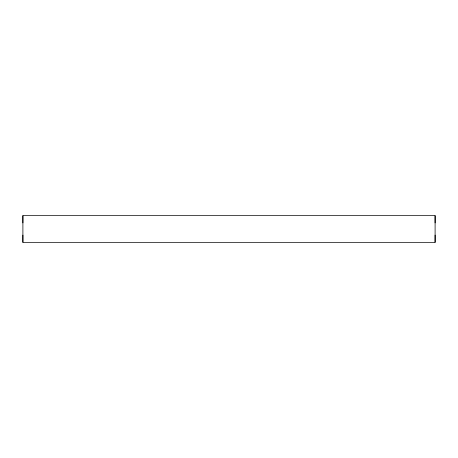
<?xml version="1.0" encoding="UTF-8"?>
<svg xmlns="http://www.w3.org/2000/svg" width="458" height="458" viewBox="0 0 458 458"><rect width="100%" height="100%" fill="white"/><g stroke="black" fill="none" stroke-linecap="round" stroke-linejoin="round"><path stroke-width="0.69" d="M435.1 235.109L435.1 242.356L22.9 242.356L22.9 235.109M22.9 222.891L22.9 215.644L435.1 215.644L435.1 242.356M435.1 222.891L435.1 215.644M22.9 215.644L22.9 242.356"/></g></svg>
